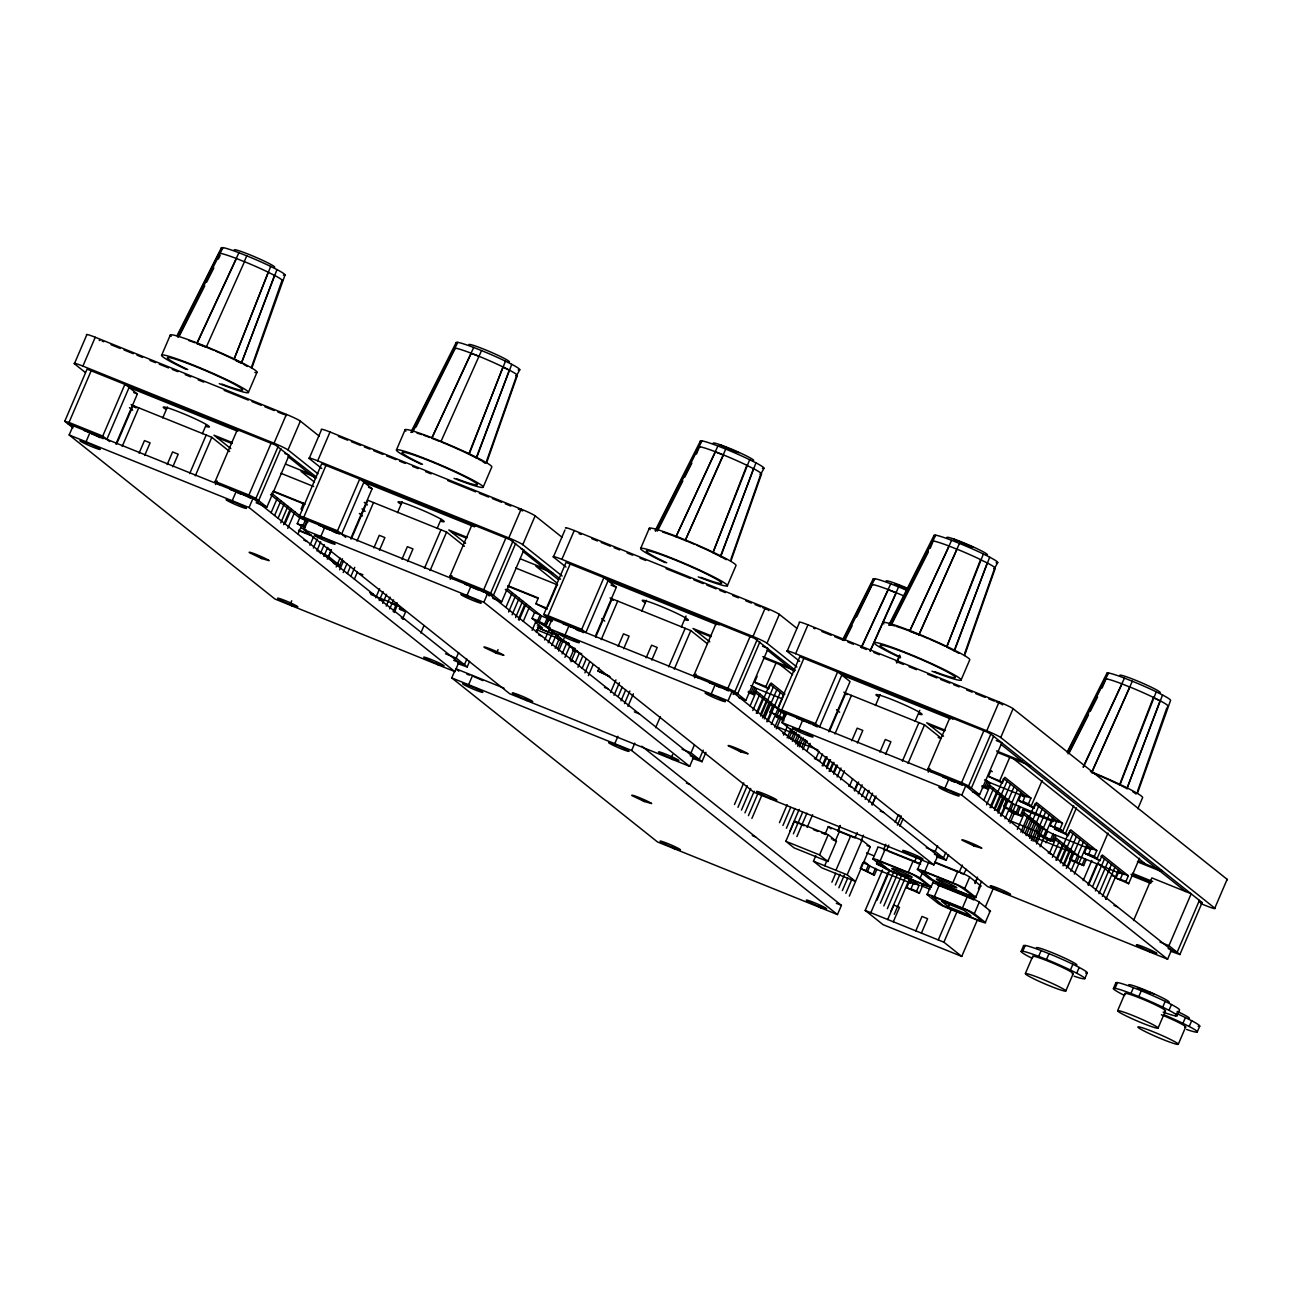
<?xml version="1.0" encoding="UTF-8"?>
<svg xmlns="http://www.w3.org/2000/svg" width="1292" height="1292" viewBox="0 0 1292 1292"><rect width="100%" height="100%" fill="white"/><g stroke="black" fill="none" stroke-linecap="round" stroke-linejoin="round"><path stroke-width="1.5" d="M251.294 367.736L281.931 280.639M251.875 367.945L284.983 275.099A34.609 2.649 23.2 0 0 276.973 269.592L270.69 266.427A34.609 2.649 23.2 0 0 246.756 255.832L238.907 252.731A34.609 2.649 23.2 0 0 222.983 247.628L221.433 247.709L177.02 335.694M486.745 460.566L516.703 375.374L519.755 369.819A34.609 2.649 23.2 0 0 511.761 364.328L505.463 361.162A34.609 2.649 23.2 0 0 481.545 350.568L473.696 347.467A34.609 2.649 23.2 0 0 457.772 342.364L456.221 342.445L411.809 430.43M486.664 462.681L517.284 375.584A34.609 2.649 23.2 0 0 509.29 370.093L502.992 366.928A34.609 2.649 23.2 0 0 479.074 356.334L471.225 353.233A34.609 2.649 23.2 0 0 455.301 348.129L453.75 348.21A34.609 2.649 23.2 0 0 454.348 349.211M730.949 559.113L760.907 473.906L763.96 468.35A34.609 2.649 23.2 0 0 755.965 462.859L749.667 459.694A34.609 2.649 23.2 0 0 725.749 449.099L717.9 445.998A34.609 2.649 23.2 0 0 701.976 440.895L700.425 440.976L655.092 530.754M730.868 561.212L761.489 474.116A34.609 2.649 23.2 0 0 753.494 468.625L746.808 465.378L712.909 552.782L720.742 556.61A40.908 3.133 23.2 0 1 726.249 559.694M964.672 653.413L994.646 568.205L997.699 562.65A34.609 2.649 23.2 0 0 989.688 557.159L983.406 553.993A34.609 2.649 23.2 0 0 959.471 543.399L951.623 540.298A34.609 2.649 23.2 0 0 935.715 535.195L934.148 535.276L888.831 625.053M964.591 655.512L995.228 568.415A34.609 2.649 23.2 0 0 987.217 562.924L980.531 559.678L946.648 647.082L954.465 650.91A40.908 3.133 23.2 0 1 958.809 653.3M1108.326 871.842L1109.65 868.046M1108.907 872.052L1110.232 868.256M1137.525 791.237L1166.821 707.935M1137.444 793.336L1170.552 700.474A34.609 2.649 23.2 0 0 1162.542 694.983L1156.259 691.818A34.609 2.649 23.2 0 0 1132.325 681.223L1124.476 678.122A34.609 2.649 23.2 0 0 1108.552 673.019L1107.002 673.1L1067.144 752.154M282.512 280.865A34.609 2.649 23.2 0 0 274.502 275.358L241.362 363.262L276.973 269.592M476.134 457.998L511.761 364.328M509.29 370.093L476.538 458.079L469.109 454.332A40.908 3.133 23.2 0 0 440.83 441.816L481.545 350.568M720.338 556.529L755.965 462.859M720.742 556.61L753.494 468.625M954.077 650.829L989.688 557.159M954.465 650.91L987.217 562.924M1167.5 706.03L1168.081 706.256A34.609 2.649 23.2 0 0 1160.071 700.748L1126.931 788.653L1162.542 694.983M246.756 255.832L244.285 261.598A34.609 2.649 23.2 0 1 268.219 272.192L233.933 359.515L270.69 266.427M468.705 454.251L505.463 361.162M469.109 454.332L502.992 366.928M896.583 662.715L899.474 655.27M896.971 662.796L899.862 655.351M1119.502 784.906L1153.385 697.502L1160.071 700.748M1156.259 691.818L1119.889 785.003A40.908 3.133 23.2 0 0 1091.611 772.471L1132.325 681.223M85.401 372.532L74.387 363.746L86.742 334.919A12.952 1.001 23.2 0 1 95.253 337.26L286.388 414.393A12.952 1.001 23.2 0 1 300.374 421.111L319.253 436.163M74.387 363.746A12.952 1.001 23.2 0 1 82.898 366.104L95.253 337.26M72.998 427.846L64.761 421.273L87.081 369.141L275.519 445.062L316.411 477.023M64.761 421.273L69.009 422.452L91.264 370.562M454.881 671.63L249.065 507.546L253.022 498.324L458.838 662.408L454.881 671.63L275.002 599.052L69.17 434.968L73.127 425.73M109.61 441.525L102.746 436.066L124.985 384.16L137.34 394.012L115.892 444.06M106.865 439.345L129.103 387.439L237.841 431.318M116.603 444.093L133.108 405.559L211.807 437.31L229.653 451.538M122.223 446.354L138.728 407.836M161.678 355.187L170.334 334.999M177.957 337.39L222.983 247.628M139.068 453.201L144.478 440.588L150.098 442.849L144.688 455.462M162.727 417.946L167.411 407.012M214.214 350.487A40.908 3.133 23.2 0 0 206.042 347.08L196.772 343.43L238.907 252.731M167.185 464.539L172.579 451.925L178.199 454.186L172.805 466.816M202.376 433.692L206.284 424.6M189.682 473.583L206.187 435.049M195.302 475.844L211.807 437.31M248.339 392.51L256.995 372.338M219.285 484.71L215.166 481.432L237.421 429.525M215.489 484.565L217.072 480.899M215.166 481.432L248.904 495.03L271.142 443.14M317.913 473.776L288.019 449.939A12.952 1.001 23.2 0 0 274.017 443.221L286.388 414.393M284.902 453.557L289.117 455.252L266.879 507.142L255.897 498.405L278.135 446.499M280.881 448.679L258.642 500.585L67.507 423.469M288.019 449.939L300.374 421.111M271.094 512.698L277.441 497.921M274.582 515.476L280.913 500.698M278.071 518.253L284.401 503.476M280.784 522.84L287.89 506.254M321.773 468.512L309.176 458.482L321.53 429.655A12.952 1.001 23.2 0 1 330.025 431.996L521.16 509.113A12.952 1.001 23.2 0 1 535.146 515.831L561.907 537.165M283.578 524.665L289.941 509.839M285.048 523.809L291.378 509.048M287.761 528.396L294.867 511.826M309.176 458.482A12.952 1.001 23.2 0 1 317.671 460.824L330.025 431.996M273.371 491.073L303.539 503.25L301.068 509.016L302.441 510.114M307.787 522.566L299.55 516.009L321.627 463.909L322.467 464.006L510.308 539.798L560.55 579.204M304.831 527.814L297.257 523.68L299.744 517.914L270.545 494.642M299.55 516.009L303.798 517.188L326.036 465.282M298.097 533.758L302.07 524.487M271.433 493.14L306.737 521.29L304.266 527.055L302.893 525.957L305.364 520.192L299.744 517.914M689.67 766.366L483.854 602.266L487.811 593.044L693.626 757.144L689.67 766.366L509.775 693.788L303.959 529.688L307.916 520.466M309.902 545.256L313.762 536.261M313.375 548.05L317.234 539.039M291.717 600.796L290.151 604.495L291.863 605.867M316.863 550.828L320.723 541.816M320.351 553.606L324.211 544.594M323.84 556.384L327.7 547.372M345.755 537.359L337.519 530.786L359.774 478.896L372.112 488.747L350.665 538.78M327.328 559.161L331.188 550.15M342.493 558.774L339.667 565.363L328.685 556.61L331.511 550.021M341.637 534.081L363.892 482.174L474.471 526.797M336.195 567.01L340.054 557.999M351.376 538.829L367.897 500.295L446.596 532.046L464.442 546.274M339.683 569.788L343.543 560.776M343.155 572.566L347.031 563.554M356.996 541.09L373.517 502.556M396.466 449.907L405.123 429.719M347.419 573.551L350.503 566.348M350.907 576.329L354.767 567.317M354.396 579.107L357.48 571.904M410.888 432.222L412.729 432.126L457.772 342.364M373.856 547.921L379.267 535.308L384.887 537.585L379.477 550.198M397.5 512.666L402.183 501.748M471.225 353.233L431.722 438.327L473.696 347.467M375.762 597.776L379.622 588.764M379.25 600.554L383.11 591.542M382.723 603.332L386.583 594.32M401.957 559.274L407.368 546.661L412.988 548.922L407.578 561.535M386.211 606.11L390.071 597.098M389.7 608.887L393.559 599.876M393.188 611.665L397.048 602.653M394.27 612.505L397.403 605.173L370.788 594.433M437.164 528.428L441.073 519.319M402.49 619.078L405.64 611.73L397.403 605.173M424.454 568.302L440.976 529.785M430.075 570.58L446.596 532.046M420.853 632.967L424.034 625.554M483.127 487.245L491.767 467.058A47.19 3.618 23.2 0 0 445.272 443.124A47.19 3.618 23.2 0 0 405.946 431.108M454.073 579.43L449.955 576.151L472.194 524.261L474.939 526.442M450.278 579.3L451.845 575.618M470.934 586.245L466.977 595.467L468.705 596.839A11.014 0.84 23.2 0 1 480.818 603.138A11.014 0.84 23.2 0 1 463.78 596.274A11.014 0.84 23.2 0 1 468.705 596.839M449.955 576.151L483.692 589.766L505.931 537.86M457.626 663.539L467.365 667.076L456.221 658.112L458.612 652.557M562.149 576.038L522.792 544.675A12.952 1.001 23.2 0 0 508.806 537.94L521.16 509.113M641.785 746.195L841.415 905.353L837.458 914.574L657.563 841.996L451.748 677.912L454.913 670.516M521.096 548.842L523.906 549.972L501.651 601.878L490.685 593.125L512.924 541.235M515.669 543.415L493.431 595.321L302.296 518.189M466.848 659.114L464.458 664.686L453.734 660.341M467.203 666.866L469.594 661.31M522.792 544.675L535.146 515.831M505.883 607.434L512.213 592.657M508.596 612.02L515.702 595.434M512.084 614.798L519.19 598.212M498.066 649.601L496.483 653.3L484.242 647.421A11.014 0.84 23.2 0 1 491.671 649.472A11.014 0.84 23.2 0 1 503.912 655.351L496.483 653.3L494.077 651.378M515.573 617.576L522.679 600.99M518.367 619.401L524.713 604.575M519.061 620.354L526.151 603.768M523.308 621.323L529.639 606.546M565.977 567.043L553.38 557.013L564.959 529.978M547.033 609.34L535.857 603.735L538.328 597.97L508.144 585.793M552.055 620.806L548.502 619.369L546.032 625.134L534.791 620.596L532.046 618.416L534.517 612.65L505.317 589.362M553.38 557.013A12.952 1.001 23.2 0 1 561.875 559.355L574.246 530.528L765.365 607.644A12.952 1.001 23.2 0 1 779.351 614.362L796.679 628.17M532.094 630.335L536.051 621.064M546.032 625.134L537.666 620.677L540.137 614.911L534.517 612.65M539.039 621.775L541.51 616.009L507.724 589.071M551.991 621.097L543.754 614.54L566.058 562.391L754.512 638.329L795.404 670.273M536.39 632.45L539.426 625.36M547.873 606.465L557.24 584.614M543.754 614.54L548.002 615.719L570.24 563.813M544.659 624.052L547.13 618.287M537.456 627.605L549.746 632.563A10.691 0.824 23.2 0 0 556.965 634.55L545.999 625.796L549.52 617.56M933.874 864.897L728.058 700.797L732.015 691.575L937.831 855.675L933.874 864.897L753.979 792.319L548.163 628.219L552.12 618.997M544.675 639.992L550.085 627.379M548.163 642.77L552.798 631.966M551.652 645.548L557.062 632.935M567.995 642.641L569.368 643.739L559.484 640.299L556.739 638.103L558.305 634.469M555.14 648.326L559.775 637.521M557.498 648.972L561.471 639.702L573.826 649.553L577.508 651.039M558.612 651.103L564.023 638.49M562.101 653.881L566.736 643.077M564.943 657.386L569.707 646.275L575.231 648.503M716.834 624.585L608.096 580.706L585.841 632.612L581.739 629.317L603.978 577.427L616.332 587.279L595.677 635.454M569.853 658.823L573.826 649.553M570.967 661.746L575.602 650.926M575.231 662.715L579.091 653.704M577.944 667.302L582.579 656.481M582.207 668.271L586.067 659.275M595.58 637.36L612.101 598.826L690.8 630.577L707.16 643.61M584.921 672.857L589.556 662.053M601.216 639.621L617.721 601.087M640.67 548.438L649.327 528.25M588.393 675.635L593.028 664.831M610.292 677.008L597.905 670.919L599.149 668.045M656.95 530.657L701.976 440.895M618.06 646.452L623.471 633.839L629.091 636.116L623.681 648.729M641.704 611.197L646.388 600.279M610.535 692.496L615.945 679.883M698.552 447.743A34.609 2.649 23.2 0 1 697.955 446.741L699.505 446.661A34.609 2.649 23.2 0 1 715.429 451.764L675.926 536.858L717.9 445.998M614.023 695.29L619.433 682.66M618.287 696.259L622.146 687.247M715.429 451.764L723.455 455.026L685.212 540.508L725.749 449.099M621 700.845L625.635 690.025M624.488 703.623L629.882 691.01M646.162 657.806L651.572 645.192L657.192 647.453L651.782 660.067M627.96 706.401L633.371 693.788M617.931 736.295L614.766 743.675L616.494 745.048A11.014 0.84 23.2 0 1 628.606 751.363A11.014 0.84 23.2 0 1 611.568 744.483A11.014 0.84 23.2 0 1 616.494 745.048M749.667 459.694L712.909 552.782M681.368 626.959L686.052 616.026M837.458 914.574L631.643 750.49L634.808 743.11M668.675 666.833L685.18 628.316M674.295 669.111L690.8 630.577M655.625 727.703L660.406 716.576M727.331 585.777L735.972 565.589A47.19 3.618 23.2 0 0 689.476 541.655A47.19 3.618 23.2 0 0 650.151 529.639M698.278 677.961L694.159 674.682L716.414 622.792L719.143 624.973M694.482 677.832L696.065 674.149M672.664 754.496L671.081 758.194L672.809 759.567M692.415 758.275L702.154 761.795L691.01 752.848L694.192 745.436M694.159 674.682L727.897 688.297L750.135 636.391M703.219 750.135L699.247 759.405L690.251 755.772M796.906 667.043L766.996 643.206A12.952 1.001 23.2 0 0 753.01 636.471L765.365 607.644M701.992 761.602L705.965 752.332M762.49 646.242L768.11 648.519L745.872 700.409L734.89 691.656L757.128 639.766M759.874 641.946L737.635 693.852L546.5 616.72M766.996 643.206L779.351 614.362M784.938 693.998L771.13 683L768.659 688.765L756.046 683.129L754.673 682.031L757.144 676.265M753.607 686.73L756.353 688.911L753.882 694.676L751.137 692.496L753.607 686.73L750.797 685.6M750.087 705.965L756.418 691.188L779.544 709.615L777.073 715.38L784.066 718.756L785.924 714.428M752.8 710.552L759.906 693.966M768.659 688.765L765.914 686.569L776.072 662.893M756.288 713.329L763.394 696.743M757.322 713.362L769.838 684.179L783.776 695.29L771.259 724.473M799.7 661.359L787.103 651.313L799.473 622.486A12.952 1.001 23.2 0 1 807.968 624.827L999.104 701.944A12.952 1.001 23.2 0 1 1013.089 708.678L1227.142 879.335L1214.787 908.163A12.952 1.001 23.2 0 1 1206.276 905.821L1200.72 903.576M760.552 714.298L766.883 699.521M760.81 716.139L773.327 686.956M762.571 717.932L768.934 703.106M764.024 717.076L770.371 702.299M764.299 718.917L776.815 689.734M784.066 718.756L770.08 712.021L772.551 706.256L754.14 691.591M787.103 651.313A12.952 1.001 23.2 0 1 795.614 653.671L807.968 624.827M766.737 721.663L773.843 705.077M767.787 721.695L780.287 692.512M734.47 804.545L743.74 782.92M785.714 715.413L777.477 708.84L799.796 656.707L986.862 731.983L990.851 734.066L1202.335 902.737L1199.331 901.913M737.958 807.322L747.228 785.697M777.477 708.84L781.725 710.019L803.979 658.112M774.748 727.251L781.708 711.036M741.447 810.1L750.717 788.475M776.298 728.866L780.271 719.596M782.694 717.658L785.165 711.892M1167.597 959.197L961.781 795.113L965.738 785.875L1171.553 949.975L1167.597 959.197L987.718 886.619L781.886 722.519L785.843 713.297M744.935 812.878L754.205 791.253M748.423 815.656L758.452 792.238M783.614 735.116L787.49 726.104M751.896 818.434L761.941 795.016M787.103 737.893L790.962 728.882M788.879 738.523L792.739 729.512M791.366 738.862L794.451 731.66M792.367 741.301L796.227 732.289M794.855 741.64L797.939 734.437M795.856 744.079L799.716 735.067M797.568 746.227L801.428 737.215M799.344 746.857L803.204 737.845M842.546 639.976L873.279 578.8L874.829 578.719A34.609 2.649 23.2 0 1 890.753 583.822L898.602 586.923A34.609 2.649 23.2 0 1 906.887 590.396M801.815 747.212L804.916 739.993M844.29 639.895L874.829 578.719M802.833 749.635L806.692 740.623M950.557 718.885L841.819 675.005L819.58 726.912L815.462 723.633L837.701 671.727L850.055 681.578L828.608 731.611M807.08 750.62L810.165 743.401M779.447 822.697L787.167 804.674M782.936 825.475L790.656 807.452M815.946 758.469L819.047 751.266M861.279 647.405L890.753 583.822M786.424 828.253L794.919 808.421M829.319 731.66L845.824 693.126L924.523 724.877L940.883 737.926M819.435 761.246L822.536 754.043M789.897 831.031L799.167 809.406M785.843 841.302L794.483 821.131L828.22 834.729L836.441 841.302L827.801 861.473L794.063 847.875L785.843 841.302L819.564 854.916L827.801 861.473M834.939 733.921L851.444 695.403M870.097 650.893L898.602 586.923M822.148 765.833L826.008 756.821M793.385 833.808L802.655 812.183M823.182 765.881L827.058 756.87M826.412 766.802L829.496 759.599M796.873 836.586L806.919 813.153M826.67 768.659L830.53 759.648M829.125 771.389L832.985 762.377M830.158 771.437L834.018 762.425M807.129 827.445L812.62 814.654M833.372 772.374L836.473 765.155M890.673 624.957L935.715 535.195M833.647 774.215L837.507 765.203M851.783 740.768L857.194 728.155L862.814 730.416L857.404 743.029M837.135 776.993L840.995 767.981M840.607 779.77L844.483 770.759M875.443 705.513L880.127 694.579M813.459 861.215L847.181 874.829L855.417 881.386L821.696 867.788L813.459 861.215L815.801 855.756M825.168 833.905L828.285 826.622L862.022 840.236L870.243 846.793L849.328 896.115M959.471 543.399L918.935 634.808L909.665 631.158L951.623 540.298M819.564 854.916L828.22 834.729M849.425 786.327L852.558 778.995M854.254 790.429L857.404 783.097M854.755 791.027L858.615 782.031M837.814 830.918L840.155 825.459M838.088 831.111L840.365 825.798M824.7 865.753L827.042 860.294M835.633 840.268L839.525 831.16M858.227 793.821L862.087 784.809M879.9 752.106L885.295 739.492L890.915 741.753L885.521 754.367M861.716 796.599L864.8 789.38M865.204 799.377L869.064 790.365M835.94 870.291L850.766 835.698M831.903 882.226L835.763 873.214M868.692 802.154L872.552 793.143M857.242 832.597L854.949 837.927L839.784 831.806M835.375 885.004L840.01 874.183M872.1 804.658L875.233 797.309M872.181 804.932L876.041 795.92M838.863 887.782L844.274 875.168M983.406 553.993L946.648 647.082M861.199 840.527L863.492 835.197M847.181 874.829L862.022 840.236M842.352 890.559L847.762 877.946M915.107 721.259L919.775 710.342M902.397 761.149L918.903 722.616M845.84 893.337L852.009 878.915M874.361 875.185L860.375 868.45L862.846 862.685L868.466 864.962L865.995 870.727L874.361 875.185L876.832 869.419L869.839 866.06L864.154 861.506M908.018 763.41L924.523 724.877M867.368 871.825L869.839 866.06M933.938 880.223L931.112 886.813A10.691 0.824 23.2 0 1 923.893 884.81L895.792 873.473A10.691 0.824 23.2 0 1 883.906 867.756L872.924 859.002L877.866 847.471A10.691 0.824 23.2 0 1 885.085 849.458L913.202 860.811A10.691 0.824 23.2 0 1 920.631 864.073M889.122 869.791L877.914 864.719L876.541 863.637L877.769 860.747M872.988 874.086L875.475 868.321M883.486 849.732L885.827 844.274M895.194 822.423L898.247 814.961L899.862 815.413M872.924 859.002A10.691 0.824 23.2 0 1 880.143 861.005L885.085 849.458M888.799 845.097L886.457 850.556L883.954 849.668M897.391 825.071L901.283 815.963M961.054 680.077L969.711 659.905A47.19 3.618 23.2 0 0 923.215 635.955A47.19 3.618 23.2 0 0 883.873 623.939M899.846 826.234L903.011 818.821M977.479 919.71L961.749 956.419L883.05 924.652L865.204 910.44L882.501 870.065M932 772.277L927.898 768.982L950.137 717.092L952.882 719.273M928.205 772.132L929.788 768.465M870.824 912.701L888.137 872.342M876.864 900.362L889.219 871.535M880.353 903.14L893.951 871.422M883.841 905.918L897.439 874.199M887.329 908.696L901.541 875.54M890.818 911.474L905.644 876.88L914.817 884.196M887.701 919.516L893.87 905.094L899.49 907.355L893.321 921.777M931.112 886.813L920.146 878.059A10.691 0.824 23.2 0 0 908.26 872.342L913.202 860.811M948.877 779.076L944.92 788.298L946.632 789.67A11.014 0.84 23.2 0 1 958.761 795.985A11.014 0.84 23.2 0 1 941.723 789.105A11.014 0.84 23.2 0 1 946.632 789.67M888.218 851.267L914.574 861.893L916.916 856.434M894.29 914.252L909.132 879.658M923.247 884.229L919.339 893.321L906.726 887.701L909.197 881.935L913.412 883.631M920.243 862.426L921.81 858.792M934.956 862.103L957.792 871.325A10.691 0.824 23.2 0 1 969.678 877.042L980.66 885.795L975.718 897.326A10.691 0.824 23.2 0 1 968.499 895.324L940.382 883.986A10.691 0.824 23.2 0 1 928.496 878.269L917.514 869.516L921.761 859.632M906.726 887.701L912.346 889.962L910.973 888.864L913.444 883.098L919.064 885.375L916.593 891.141L919.339 893.321M920.146 878.059L922.262 873.117M927.898 768.982L961.619 782.597L983.858 730.707M917.514 869.516A10.691 0.824 23.2 0 1 924.749 871.519L928.98 861.635M936.619 856.806L946.358 860.327L935.214 851.38L937.604 845.808M1214.787 908.163L1000.735 737.506A12.952 1.001 23.2 0 0 986.749 730.788L999.104 701.944M996.213 740.542L1001.833 742.819L979.594 794.709L968.612 785.956L990.851 734.066M993.596 736.246L971.358 788.152L780.223 711.036M933.212 882.921A10.691 0.824 23.2 0 1 939.284 885.101L967.385 896.438A10.691 0.824 23.2 0 1 979.271 902.155L990.253 910.908L985.312 922.44A10.691 0.824 23.2 0 1 978.092 920.453L949.975 909.1A10.691 0.824 23.2 0 1 938.089 903.383L927.107 894.629L930.644 886.393M945.841 852.381L943.451 857.936L934.455 854.303M915.802 930.854L921.987 916.432L927.608 918.709L921.422 933.115M946.196 860.133L948.57 854.561M1000.735 737.506L1013.089 708.678M927.107 894.629A10.691 0.824 23.2 0 1 934.342 896.632L939.284 885.101M937.604 885.198L940.657 886.199L942.239 882.484M1073.7 805.707L1062.767 831.192L1060.021 829.012L1062.492 823.246L1036.426 802.461L1033.955 808.227L1028.464 803.85L1030.935 798.085L1004.869 777.299L1002.398 783.065L988.412 776.347L990.883 770.565L992.256 771.663M987.33 781.03L990.076 783.21L987.605 788.992L984.859 786.796L987.33 781.03L984.52 779.9M983.826 800.265L990.157 785.488L1013.267 803.931L1053.997 820.888L1052.625 819.806L1050.154 825.572L1062.767 831.192M975.718 897.326L964.736 888.573A10.691 0.824 23.2 0 0 952.85 882.856L957.792 871.325M986.539 804.851L993.645 788.265M962.298 865.123L959.165 872.423L934.568 862.491M1002.398 783.065L999.653 780.869L1009.795 757.209M990.011 807.629L997.117 791.043M948.409 906.742L941.545 901.267L964.026 910.343L970.89 915.818L948.409 906.742L949.814 903.447M991.061 807.662L1003.561 778.478L1026.688 796.906M966.4 869.306L963.396 874.361M994.275 808.598L1000.606 793.821M938.283 939.93L951.655 908.728M994.533 810.439L1007.049 781.256M997.085 810.375L1002.657 797.406M997.763 811.376L1004.094 796.599M964.736 888.573L969.678 877.042M998.022 813.217L1010.538 784.034M961.749 956.419L943.903 942.191L957.275 911.005M1020.26 807.29L1017.789 813.056L1006.549 808.517L1003.803 806.321L1006.274 800.555L987.879 785.891M1000.476 815.963L1007.582 799.377M1001.51 815.995L1014.026 786.812M985.312 922.44L974.329 913.686A10.691 0.824 23.2 0 0 962.443 907.969L967.385 896.438M940.657 886.199L968.758 897.536L970.34 893.822M975.121 882.711L977.495 877.139M975.04 883.518L977.382 878.059M1004.998 818.789L1017.498 789.59M1017.789 813.056L1010.796 809.696L1013.267 803.931M975.25 896.18L973.651 899.894L968.758 897.536M978.415 888.767L981.597 881.354M1008.487 821.567L1020.987 792.367M1033.955 808.227L1018.597 800.41L1021.068 794.645L1025.283 796.34M1010.021 823.165L1013.994 813.895M1016.416 811.957L1018.887 806.192M974.329 913.686L979.271 902.155M1018.597 800.41L1024.217 802.671L1022.844 801.573L1025.315 795.807L1030.935 798.085M1023.006 809.47L1024.378 810.568L1021.907 816.334L1020.535 815.236L1023.006 809.47L1053.19 821.647M1017.353 829.416L1024.459 812.846L1047.57 831.273L1055.935 835.73L1053.464 841.496L1047.844 839.219M985.425 906.79L993.37 888.25M1042.127 780.546L1031.21 806.03L1019.969 801.492M1020.841 832.193L1027.947 815.623M1022.618 832.823L1035.118 803.64L1058.245 822.067M1025.089 833.178L1031.42 818.401M1026.09 835.601L1038.607 806.418M1028.577 835.956L1034.908 821.179M1029.579 838.379L1042.095 809.196M1031.291 840.527L1038.397 823.957M1033.067 841.157L1045.583 811.974M1049.217 840.317L1043.597 838.056L1038.106 833.679L1040.577 827.914L1022.182 813.233M1035.554 841.512L1041.885 826.735M1036.232 839.962L1039.398 832.533L1009.004 820.275M1068.048 753.85L1108.552 673.019M1036.555 843.951L1049.072 814.751M1053.464 841.496L1043.726 835.94L1046.197 830.175L1040.577 827.914M1040.044 846.728L1052.544 817.529M1045.099 837.038L1047.57 831.273M1046.052 842.804L1047.634 839.106L1050.38 841.286M1050.154 825.572L1055.774 827.833L1054.401 826.735L1056.872 820.969L1062.492 823.246M1050.719 839.299L1053.19 833.534M1049.685 852.785L1056.016 838.007L1079.127 856.434L1119.857 873.408L1118.484 872.31L1116.013 878.076L1128.627 883.712L1139.56 858.211M1083.181 767.012L1124.476 678.122M1052.399 857.355L1059.505 840.785M1128.627 883.712L1125.881 881.515L1128.352 875.75L1102.286 854.965L1099.815 860.73L1094.324 856.354L1096.795 850.588L1070.729 829.803L1068.258 835.569L1065.512 833.388L1076.43 807.888M1055.871 860.133L1062.977 843.563M1056.921 860.181L1068.807 832.419M1032.34 958.406L1029.191 956.807A34.609 2.649 23.2 0 1 1021.181 951.316L1023.652 945.55L1025.218 945.469A34.609 2.649 23.2 0 1 1041.142 950.573L1048.991 953.674A34.609 2.649 23.2 0 1 1072.909 964.268L1079.191 967.433A34.609 2.649 23.2 0 1 1087.202 972.941L1084.731 978.706L1083.181 978.771A34.609 2.649 23.2 0 1 1074.12 976.171M1060.134 861.118L1066.465 846.341M1021.181 951.316L1022.747 951.235L1025.218 945.469M1060.393 862.959L1072.909 833.76M1062.848 865.688L1069.954 849.119M1063.881 865.737L1076.398 836.538M1086.12 859.794L1083.649 865.559L1072.408 861.021L1069.663 858.841L1072.134 853.075L1053.739 838.395M1066.336 868.466L1073.442 851.896M1068.145 866.706L1079.886 839.316M1025.331 973.603L1032.744 956.29M1070.858 871.293L1083.374 842.093M1083.649 865.559L1076.656 862.2L1079.127 856.434M1022.747 951.235A34.609 2.649 23.2 0 1 1038.671 956.355L1041.142 950.573M1074.346 874.07L1086.847 844.871M1099.815 860.73L1084.456 852.914L1086.927 847.148L1091.142 848.844M1082.292 864.461L1084.763 858.696M1084.456 852.914L1090.077 855.191L1088.704 854.093L1091.175 848.327L1096.795 850.588M1038.671 956.355L1046.52 959.439L1048.991 953.674M1083.148 880.627L1091.805 860.456M1108.003 833.049L1097.069 858.55L1085.829 854.012M1087.977 884.745L1096.633 864.558M1088.478 885.343L1098.507 861.909M1092.725 886.312L1104.466 858.922M1095.438 890.899L1107.955 861.699M1098.927 893.676L1111.443 864.477M1137.832 808.727L1142.564 797.729A47.19 3.618 23.2 0 0 1090.432 771.453M1084.731 978.706A34.609 2.649 23.2 0 0 1076.721 973.199L1070.438 970.034L1072.909 964.268M1102.415 896.454L1114.931 867.255M1065.771 991.029A22.029 1.696 23.2 0 0 1036.442 976.8A22.029 1.696 23.2 0 0 1034.424 979.11A22.029 1.696 23.2 0 0 1065.771 991.029L1073.184 973.716M1105.904 899.232L1118.42 870.033M1076.721 973.199L1079.191 967.433M1116.013 878.076L1121.634 880.353L1120.261 879.254L1122.732 873.489L1128.352 875.75M1133.568 920.534L1151.834 877.898L1191.192 893.773L1168.937 945.679L1180.081 954.643L1170.342 951.106M1124.621 995.502L1121.472 993.903A34.609 2.649 23.2 0 1 1113.462 988.412L1115.933 982.647L1117.499 982.566A34.609 2.649 23.2 0 1 1133.423 987.669L1141.272 990.77A34.609 2.649 23.2 0 1 1165.19 1001.365L1171.473 1004.53A34.609 2.649 23.2 0 1 1179.483 1010.037L1177.012 1015.803L1175.462 1015.867A34.609 2.649 23.2 0 1 1163.123 1012.104M1113.462 988.412L1115.028 988.332L1117.499 982.566M1117.612 1010.699L1125.025 993.403M1115.028 988.332A34.609 2.649 23.2 0 1 1130.952 993.451L1133.423 987.669M1130.952 993.451L1138.801 996.536L1141.272 990.77M1199.428 900.346L1177.173 952.236L1168.178 948.619M1179.919 954.433L1202.158 902.527M1177.012 1015.803A34.609 2.649 23.2 0 0 1169.002 1010.296L1162.719 1007.13L1165.19 1001.365M1158.052 1028.125A22.029 1.696 23.2 0 0 1128.724 1013.897A22.029 1.696 23.2 0 0 1126.705 1016.206A22.029 1.696 23.2 0 0 1158.052 1028.125L1165.465 1010.812M1169.002 1010.296L1171.473 1004.53M1175.462 1015.867L1176.689 1012.993M1185.41 1017.563L1191.692 1020.728A34.609 2.649 23.2 0 1 1199.703 1026.236L1197.232 1032.001A34.609 2.649 23.2 0 0 1189.221 1026.494L1182.923 1023.329L1185.41 1017.563A34.609 2.649 23.2 0 0 1177.916 1014.058M1178.256 1044.324A22.029 1.696 23.2 0 0 1148.943 1030.095A22.029 1.696 23.2 0 0 1146.908 1032.405A22.029 1.696 23.2 0 0 1178.256 1044.324L1185.668 1027.011M1189.221 1026.494L1191.692 1020.728M236.436 258.513L196.949 343.591L206.219 347.257L244.463 261.759L236.436 258.513A34.609 2.649 23.2 0 0 220.512 253.394L218.962 253.474L177.569 335.985M870.259 651.055L896.309 592.85L888.282 589.588A34.609 2.649 23.2 0 0 872.358 584.485L870.808 584.565A34.609 2.649 23.2 0 0 871.406 585.567M1091.788 772.632L1129.854 686.989A34.609 2.649 23.2 0 1 1153.788 697.583M861.441 647.583L888.282 589.588M909.665 631.158L949.152 546.064A34.609 2.649 23.2 0 0 933.228 540.96L931.677 541.041A34.609 2.649 23.2 0 0 932.291 542.059M1083.358 767.173L1122.005 683.888A34.609 2.649 23.2 0 0 1106.081 678.784L1104.531 678.865A34.609 2.649 23.2 0 0 1105.128 679.883M179.41 335.904L204.766 285.855M206.575 282.286L213.826 267.993M218.348 259.046L220.157 255.477M416.008 427.054L455.301 348.129M657.499 530.947L682.854 480.899M684.663 477.329L691.914 463.037M696.436 454.106L699.505 446.661M844.839 640.17L852.074 625.877M856.612 616.946L872.358 584.485M891.222 625.247L928.35 551.975M930.159 548.406L933.228 540.96M1069.501 752.348L1088.526 714.815M1090.335 711.246L1097.586 696.953M1102.108 688.022L1106.081 678.784M411.437 432.497L454.3 348.501L455.85 348.42M655.658 531.028L698.504 447.032L700.054 446.951M843.095 640.267L871.357 584.856L872.908 584.775M889.381 625.344L932.226 541.332L933.793 541.251M1067.709 752.445L1105.08 679.156L1106.646 679.075M99.193 340.345L100.033 340.442M283.416 275.164L284.983 275.099M518.205 369.9L519.755 369.819M515.734 375.665L517.284 375.584M762.409 468.431L763.96 468.35M759.938 474.196L761.489 474.116M996.132 562.731L997.699 562.65M993.661 568.496L995.228 568.415M1085.651 973.005L1087.202 972.941M1198.136 1026.3L1199.703 1026.236M1197.232 1032.001L1195.665 1032.066A34.609 2.649 23.2 0 1 1186.621 1029.466M746.808 465.378L747.196 465.459A34.609 2.649 23.2 0 0 723.278 454.865M980.531 559.678L980.935 559.759A34.609 2.649 23.2 0 0 957.001 549.165L918.935 634.808M799.473 823.44L799.393 823.779M803.479 825.523L804.286 825.62L800.798 823.941M825.959 834.6C827.688 834.228 816.173 830.514 824.651 834.099M831.45 838.976L831.547 838.637M579.026 533.693L581.19 534.436M333.53 563.393L335.823 564.023L323.791 554.429M1141.272 989.882L1142.903 990.479M813.702 628.3L814.929 628.736M724.134 446.58L739.024 452.781M957.856 540.88L972.763 547.081M391.153 602.96L395.966 605.124L393.85 604.543M378.669 598.519L382.61 600.005M399.341 608.92L400.649 609.42M261.695 558.564L269.14 560.631A11.014 0.84 23.2 0 0 256.898 554.736A11.014 0.84 23.2 0 0 249.453 552.685L261.695 558.564L259.288 556.658M740.687 751.831L748.116 753.882A11.014 0.84 23.2 0 0 735.891 748.003A11.014 0.84 23.2 0 0 728.446 745.952L740.687 751.831L738.281 749.909M974.41 846.131L981.855 848.182A11.014 0.84 23.2 0 0 969.614 842.303A11.014 0.84 23.2 0 0 962.169 840.252L974.41 846.131L972.02 844.225M644.272 801.508L651.701 803.559A11.014 0.84 23.2 0 0 639.459 797.681A11.014 0.84 23.2 0 0 632.03 795.63L644.272 801.508L641.866 799.603M971.762 547.356L969.484 546.468M102.213 341.169L103.618 341.718M471.402 353.41L479.074 356.334M715.606 451.942L723.455 455.026M949.152 546.064L957.178 549.326M888.46 589.766L896.309 592.85M1122.005 683.888L1130.032 687.15M431.544 438.149L439.151 441.25M685.212 540.508L675.764 536.681A40.908 3.133 23.2 0 0 662.635 532.094M726.459 447.823L735.972 451.651M969.339 546.597L970.777 547.178M960.973 542.43L971.116 546.71L960.763 542.575M735.746 451.796L727.041 448.276M111.031 344.722L120.301 348.452M124.016 349.954L133.286 353.701M137 355.187L142.556 357.432M149.985 360.436L155.541 362.681M159.255 364.166L168.525 367.913M172.24 369.415L177.795 371.66M185.208 374.648L190.78 376.893M198.193 379.88L203.765 382.125M224.162 390.362L248.274 400.084M251.972 401.586L261.242 405.333M264.957 406.819L274.227 410.565M277.941 412.067L283.497 414.312M338.391 436.454L347.677 440.201M351.376 441.686L360.646 445.433M364.36 446.935L369.932 449.18M373.63 450.666L382.9 454.413M386.615 455.915L395.885 459.645M399.599 461.147L405.155 463.392M412.584 466.38L418.14 468.625M425.553 471.628L431.124 473.873M447.807 480.608L475.634 491.832M479.348 493.318L488.618 497.065M492.317 498.55L501.603 502.297M505.301 503.799L510.873 506.044M591.881 538.732L597.437 540.977M601.151 542.462L610.422 546.209M614.136 547.711L619.692 549.956M627.105 552.944L632.676 555.189M640.089 558.176L645.661 560.421M666.058 568.658L690.17 578.38M693.869 579.882L703.155 583.629M706.853 585.115L716.123 588.861M719.838 590.363L725.41 592.608M732.822 595.596L738.378 597.841M745.807 600.828L751.363 603.073M755.077 604.575L760.633 606.82M821.89 631.53L831.16 635.276M834.874 636.762L844.144 640.509M847.859 642.011L853.414 644.256M860.843 647.244L866.399 649.488M873.828 652.476L879.384 654.721M896.083 661.456L903.496 664.459M909.051 666.704L916.48 669.692M927.608 674.182L936.878 677.929M940.592 679.414L949.862 683.161M953.561 684.663L959.132 686.908M966.545 689.896L972.117 692.141M975.815 693.643L985.102 697.373M988.8 698.875L994.372 701.12M82.898 366.104L274.017 443.221M317.671 460.824L508.806 537.94M561.875 559.355L753.01 636.471M795.614 653.671L986.749 730.788M133.754 392.574L137.34 394.012M368.543 487.294L372.112 488.747M610.955 585.098L616.332 587.279M232.382 442.623L214.004 435.21L230.816 448.615M285.677 464.135L309.563 473.76M467.155 537.359L448.776 529.946L465.588 543.334M520.45 558.855L544.352 568.496M711.375 635.89L692.997 628.477L709.793 641.866M762.829 656.643L788.556 667.027M945.098 730.19L926.719 722.777L943.531 736.182M996.552 750.943L1022.279 761.327M216.749 437.39L231.93 443.527M316.524 477.652L301.068 471.418L314.505 482.126M451.522 532.126L466.703 538.247M552.718 572.954L535.857 566.154L556.755 582.821M695.726 630.658L710.907 636.778M763.653 658.064L794.112 670.354M929.465 724.957L944.646 731.078M997.376 752.364L1030.645 765.785M938.154 737.409L940.964 738.539M280.865 473.26L313.681 486.503M515.653 567.995L557.595 584.921M754.673 682.031L765.914 686.569M988.412 776.347L999.653 780.869M272.967 491.445L304.912 504.348L303.539 503.25M507.74 586.18L537.924 598.357M781.612 698.568L754.98 687.828L752.509 693.594L749.295 692.286M1022.44 795.727L988.703 782.128L986.232 787.894L983.018 786.602M987.266 782.08L990.076 783.21M535.857 603.735L547.097 608.274M1022.844 801.573L1028.464 803.85M748.326 691.365L751.137 692.496M982.049 785.665L984.859 786.796M753.882 694.676L748.262 692.415L749.635 693.513M987.605 788.992L981.985 786.715L983.357 787.813M69.009 422.452L102.746 436.066M303.798 517.188L337.519 530.786M548.002 615.719L581.739 629.317M772.551 706.256L778.172 708.533M781.725 710.019L815.462 723.633M1006.274 800.555L1011.894 802.833M1052.625 819.806L1056.84 821.502M541.51 616.009L552.459 620.435M256.139 502.814L266.879 507.142M492.72 598.277L501.651 601.878M738.701 697.518L745.872 700.409M972.44 791.818L979.594 794.709M770.08 712.021L777.073 715.38M1003.803 806.321L1010.796 809.696M1054.401 826.735L1060.021 829.012M1138.22 861.053L1162.38 870.808M1137.444 861.829L1159.489 870.727M783.598 719.644L775.571 716.398L783.937 720.855L782.564 719.757M1020.535 815.236L1009.294 810.698L1012.04 812.894L1021.907 816.334M1065.512 833.388L1054.272 828.85L1068.258 835.569M297.257 523.68L302.893 525.957M532.046 618.416L537.666 620.677M301.101 528.024L306.365 530.156M69.17 434.968L249.065 507.546M303.959 529.688L483.854 602.266M548.163 628.219L728.058 700.797M781.886 722.519L961.781 795.113M537.359 625.829L542.543 627.928L535.679 622.453M1088.3 848.246L1054.563 834.632L1052.092 840.398L1040.851 835.859M298.904 530.156L311.194 535.114M298.517 530.528L310.807 535.502M538.247 627.541C567.172 641.543 546.145 625.425 535.066 620.854M536.422 629.608L559.678 638.991M777.057 726.685L798.521 735.358M556.739 638.103L566.38 641.995M1038.106 833.679L1043.726 835.94M1088.704 854.093L1094.324 856.354M1132.422 873.311L1152.69 881.499M303.846 540.169L307.221 541.526M538.635 634.889L541.994 636.262M782.839 733.436L786.214 734.793M1131.017 874.361L1151.285 882.549M572.469 650.086L581.755 653.833M1132.05 875.863L1150.607 883.357M790.607 738.927L817.965 749.958M1024.33 833.227L1073.571 853.091M1072.134 853.075L1077.754 855.336M1118.484 872.31L1122.7 874.006M1112.444 875.814L1115.254 876.945L1098.911 863.912M1069.663 858.841L1076.656 862.2M1120.261 879.254L1125.881 881.515M359.693 573.454L362.907 574.762M597.905 670.919L609.113 675.991M570.192 660.05L573.567 661.423M814.396 758.582L817.771 759.954M1048.119 852.898L1051.494 854.254M369.706 592.673L373.081 594.045M604.495 687.409L607.87 688.765M848.699 785.94L852.074 787.296M400.375 609.614L405.64 611.73M401.263 617.834L404.638 619.207M634.356 711.892L639.427 713.927M880.256 811.101L883.631 812.458M1113.979 905.401L1117.354 906.758M445.498 653.784L456.221 658.112M682.063 749.231L691.01 752.848M926.267 847.762L935.214 851.38M1160.006 942.078L1168.937 945.679M504.025 688.168L455.705 668.675L458.838 671.178M451.748 677.912L631.643 750.49M867.029 845.501L870.243 846.793M924.749 871.519L952.85 882.856M866.577 852.849L873.683 855.708M832.936 839.881L836.441 841.302M880.143 861.005L908.26 872.342M686.423 783.113L689.799 784.47M876.541 863.637L884.568 866.867M920.954 885.585L930.062 889.267M876.832 869.419L910.569 883.017L909.197 881.935M934.342 896.632L962.443 907.969M860.375 868.45L865.995 870.727M910.973 888.864L916.593 891.141M752.283 835.617L755.659 836.974M865.204 910.44L943.903 942.191M836.344 903.318L841.415 905.353M1143.549 990.286L1141.207 989.301M1150.219 992.741L1148.717 991.836L1150.574 992.611M1141.256 989.123L1143.84 990.27M907.921 588.748L906.435 588.425M996.229 701.863L997.731 702.493M762.49 607.563L763.992 608.193M518.286 509.032L519.788 509.662M961.619 782.597L968.612 785.956M727.897 688.297L734.89 691.656M483.692 589.766L490.685 593.125M248.904 495.03L255.897 498.405M960.973 542.995L962.12 543.48M727.251 448.695L728.397 449.18M914.574 861.893L918.79 863.831M1141.401 989.672L1142.548 990.157M813.411 829.577L817.901 831.499M800.669 824.393L802.17 825.039M899.507 585.857L897.585 584.921L900.33 586.019M1149.848 993.112L1147.571 992.078M898.731 585.825L896.906 585.001M284.999 414.926L286.501 415.588M1149.896 992.789L1144.809 990.738M903.576 588.312L904.448 588.7M960.747 873.085L962.233 873.763M906.015 588.748L903.722 587.65M957.534 540.783L953.448 539.152L956.564 540.654M723.811 446.467L719.709 444.852L722.842 446.354M999.217 703.155L1000.606 703.801M765.494 608.839L766.867 609.485M521.29 510.308L522.662 510.954M1152.238 993.338L1154.014 994.259M906.516 588.619L894.662 583.645L896.212 584.662M1146.101 990.98L1137.477 987.669M391.072 603.283L392.348 603.897M399.454 608.467L400.746 609.081M901.186 586.423L902.139 586.891M725.345 447.84L723.956 447.145M502.604 366.847L508.887 370.013M1153.385 697.502L1159.683 700.668M267.815 272.111L274.502 275.358M1121.375 785.746L1127.318 788.734M235.806 360.355L241.749 363.359M235.419 360.274L239.876 362.519M1001.768 704.382L1002.673 704.867M768.046 610.082L768.934 610.567M1000.816 744.208L1185.572 891.512M1013.784 758.985L1145.503 864.009M1069.421 830.982L1092.547 849.425M1100.994 856.144L1124.105 874.571M1021.068 794.645L1023.813 796.825M1086.927 847.148L1089.673 849.345M843.837 692.108L846.987 694.628M1149.024 951.025L1150.736 952.398M767.093 649.908L794.435 671.711M780.061 664.686L792.61 674.682M836.505 709.696L839.655 712.183M804.432 721.469L802.703 720.096L798.763 729.334L800.475 730.691A11.014 0.84 23.2 0 1 812.587 737.005A11.014 0.84 23.2 0 1 795.549 730.125A11.014 0.84 23.2 0 1 800.475 730.691M1002.867 892.061L1004.578 893.418M804.383 739.379L807.129 741.56M610.115 597.808L613.264 600.328M712.909 695.371A11.014 0.84 23.2 0 0 707.984 694.805A11.014 0.84 23.2 0 0 725.022 701.669A11.014 0.84 23.2 0 0 712.909 695.371L711.198 693.998L715.138 684.776L716.866 686.133A11.014 0.84 23.2 0 1 720.387 687.619M915.301 856.725L917.013 858.098M522.872 551.377L558.063 579.43M601.668 618.626L604.785 621.097M911.393 879.254L919.064 885.375M828.285 826.622L831.031 828.818M570.693 627.169L568.981 625.796L565.024 635.034L566.752 636.391A11.014 0.84 23.2 0 1 578.864 642.705A11.014 0.84 23.2 0 1 561.826 635.826A11.014 0.84 23.2 0 1 566.752 636.391M546.516 617.818L551.248 621.581M769.128 797.745L770.856 799.118M794.483 821.131L797.229 823.311M364.263 502.394L367.413 504.914M361.986 508.919L365.135 511.422M288.1 456.657L315.442 478.46M359.354 513.457L362.487 515.96M818.87 906.403L820.598 907.775M326.488 528.638L324.776 527.265L320.82 536.503L322.532 537.86A11.014 0.84 23.2 0 1 334.66 544.174A11.014 0.84 23.2 0 1 317.622 537.294A11.014 0.84 23.2 0 1 322.532 537.86M524.923 699.214L526.635 700.587M328.136 548.293L330.881 550.489M133.108 405.559L136.08 407.933M131.122 404.558L134.271 407.061M129.475 407.674L132.624 410.178M470.32 686.084A11.014 0.84 23.2 0 0 465.411 685.503A11.014 0.84 23.2 0 0 482.449 692.383A11.014 0.84 23.2 0 0 470.32 686.084L468.608 684.712L472.565 675.49L474.277 676.846A11.014 0.84 23.2 0 1 482.691 680.577M672.712 847.439L674.424 848.796M233.917 502.103A11.014 0.84 23.2 0 0 228.991 501.538A11.014 0.84 23.2 0 0 246.045 508.418A11.014 0.84 23.2 0 0 233.917 502.103L232.205 500.731L236.161 491.509L237.873 492.882A11.014 0.84 23.2 0 1 241.394 494.368M436.308 663.458L438.02 664.831M87.759 443.14A11.014 0.84 23.2 0 0 82.833 442.575A11.014 0.84 23.2 0 0 99.872 449.438A11.014 0.84 23.2 0 0 87.759 443.14L86.047 441.767L89.988 432.545L91.716 433.902A11.014 0.84 23.2 0 1 100.114 437.633M472.646 587.602A11.014 0.84 23.2 0 1 477.895 589.846M323.258 527.394A11.014 0.84 23.2 0 1 330.025 530.124M331.737 530.883A11.014 0.84 23.2 0 1 336.211 533.031M318.898 525.343A15.73 1.211 23.2 0 1 339.344 534.097M465.055 584.323A15.73 1.211 23.2 0 1 484.145 592.366M485.517 593.06A15.73 1.211 23.2 0 1 488.941 595.806M400.811 504.122A25.162 1.938 23.2 0 1 421.628 509.872A25.162 1.938 23.2 0 1 440.895 521.257M535.356 620.596A10.691 0.824 23.2 0 1 545.999 625.796M417.009 433.143A40.908 3.133 23.2 0 1 421.66 434.597M423.437 435.194A40.908 3.133 23.2 0 1 429.832 437.503M478.105 458.918A40.908 3.133 23.2 0 1 480.882 460.469M482.045 461.163A40.908 3.133 23.2 0 1 485.275 463.376M420.901 464.07A47.19 3.618 23.2 0 1 406.948 452.022A47.19 3.618 23.2 0 1 475.698 481.641A47.19 3.618 23.2 0 1 454.057 478.363M422.532 464.264A40.908 3.133 23.2 0 1 410.695 454.025A40.908 3.133 23.2 0 1 469.157 478.944A40.908 3.133 23.2 0 1 456.69 478.815M84.109 430.624A15.73 1.211 23.2 0 1 103.198 438.666M230.267 489.587A15.73 1.211 23.2 0 1 250.729 498.341M166.022 409.386A25.162 1.938 23.2 0 1 186.839 415.136A25.162 1.938 23.2 0 1 206.106 426.522M339.667 565.363A10.691 0.824 23.2 0 1 335.92 564.701M318.058 551.409A10.691 0.824 23.2 0 1 328.685 556.61M171.158 336.372A47.19 3.618 23.2 0 1 216.168 350.81A47.19 3.618 23.2 0 1 254.863 372.435M188.648 340.474A40.908 3.133 23.2 0 1 195.044 342.784M215.829 351.182A40.908 3.133 23.2 0 1 234.32 359.612M243.316 364.183A40.908 3.133 23.2 0 1 247.273 366.444M186.113 369.35A47.19 3.618 23.2 0 1 172.159 357.286A47.19 3.618 23.2 0 1 240.91 386.922A47.19 3.618 23.2 0 1 219.269 383.643M187.744 369.528A40.908 3.133 23.2 0 1 175.906 359.305A40.908 3.133 23.2 0 1 234.369 384.209A40.908 3.133 23.2 0 1 221.901 384.079M565.735 528.186A12.952 1.001 23.2 0 1 574.246 530.528M563.102 623.875A15.73 1.211 23.2 0 1 567.899 625.635M569.675 626.345A15.73 1.211 23.2 0 1 577.153 629.543M578.897 630.351A15.73 1.211 23.2 0 1 583.548 632.628M709.26 682.854A15.73 1.211 23.2 0 1 721.873 687.877M723.31 688.523A15.73 1.211 23.2 0 1 728.349 690.897M733.307 693.723A15.73 1.211 23.2 0 1 733.145 694.337M645.015 602.653A25.162 1.938 23.2 0 1 665.832 608.403A25.162 1.938 23.2 0 1 685.099 619.789M575.941 629.414A11.014 0.84 23.2 0 1 579.107 630.9M685.035 540.347A40.908 3.133 23.2 0 1 694.821 544.449M696.453 545.143A40.908 3.133 23.2 0 1 711.65 552.072M665.105 562.601A47.19 3.618 23.2 0 1 651.152 550.553A47.19 3.618 23.2 0 1 719.902 580.173A47.19 3.618 23.2 0 1 698.261 576.894M666.737 562.795A40.908 3.133 23.2 0 1 654.899 552.556A40.908 3.133 23.2 0 1 713.362 577.476A40.908 3.133 23.2 0 1 700.894 577.346M896.131 592.689A34.609 2.649 23.2 0 1 904.416 596.161M1227.142 879.335A12.952 1.001 23.2 0 1 1226.657 879.723M796.825 718.174A15.73 1.211 23.2 0 1 801.621 719.951M803.398 720.645A15.73 1.211 23.2 0 1 810.892 723.859M812.636 724.65A15.73 1.211 23.2 0 1 817.287 726.928M942.998 777.154A15.73 1.211 23.2 0 1 955.612 782.177M957.049 782.823A15.73 1.211 23.2 0 1 962.072 785.197M878.738 696.953A25.162 1.938 23.2 0 1 899.555 702.703A25.162 1.938 23.2 0 1 918.822 714.088M950.589 780.449A11.014 0.84 23.2 0 1 954.11 781.918M891.835 625.183A40.908 3.133 23.2 0 1 894.952 625.974M896.357 626.394A40.908 3.133 23.2 0 1 909.487 630.997L918.757 634.647A40.908 3.133 23.2 0 1 928.544 638.749M930.175 639.459A40.908 3.133 23.2 0 1 945.373 646.371M900.556 657.725A47.19 3.618 23.2 0 1 884.067 644.595A47.19 3.618 23.2 0 1 953.27 674.279A47.19 3.618 23.2 0 1 931.984 671.194M900.459 657.095A40.908 3.133 23.2 0 1 888.621 646.872A40.908 3.133 23.2 0 1 947.084 671.775A40.908 3.133 23.2 0 1 934.617 671.646M1132.842 791.818A40.908 3.133 23.2 0 1 1136.072 794.047M934.762 536.293A34.609 2.649 23.2 0 1 934.148 535.276M947.327 538.021A22.029 1.696 23.2 0 1 968.322 544.74A22.029 1.696 23.2 0 1 986.377 554.849M701.023 441.977A34.609 2.649 23.2 0 1 700.425 440.976M713.604 443.705A22.029 1.696 23.2 0 1 734.599 450.44A22.029 1.696 23.2 0 1 752.655 460.533M1161.347 1014.753A22.029 1.696 23.2 0 1 1184.683 1027.059M1163.963 1014.785A34.609 2.649 23.2 0 1 1182.923 1023.329M1177.173 1011.378A22.029 1.696 23.2 0 1 1188.382 1018.419M980.66 885.795A10.691 0.824 23.2 0 1 979.514 885.973M456.819 343.446A34.609 2.649 23.2 0 1 456.221 342.445M469.384 345.174A22.029 1.696 23.2 0 1 490.395 351.909A22.029 1.696 23.2 0 1 508.45 362.002M222.03 248.726A34.609 2.649 23.2 0 1 221.433 247.709M234.223 249.808A22.029 1.696 23.2 0 1 255.606 257.189A22.029 1.696 23.2 0 1 274.663 267.234M1107.615 674.117A34.609 2.649 23.2 0 1 1107.002 673.1M1120.18 675.845A22.029 1.696 23.2 0 1 1141.175 682.58A22.029 1.696 23.2 0 1 1159.231 692.673M873.877 579.801A34.609 2.649 23.2 0 1 873.279 578.8M886.457 581.529A22.029 1.696 23.2 0 1 907.452 588.264M1033.132 956.936A22.029 1.696 23.2 0 1 1054.127 963.671A22.029 1.696 23.2 0 1 1072.182 973.764M1046.52 959.439A34.609 2.649 23.2 0 1 1070.438 970.034M1024.265 946.568A34.609 2.649 23.2 0 1 1023.652 945.55M1036.442 947.65A22.029 1.696 23.2 0 1 1060.474 956.177A22.029 1.696 23.2 0 1 1075.897 965.124M1125.413 994.033A22.029 1.696 23.2 0 1 1146.408 1000.767A22.029 1.696 23.2 0 1 1164.463 1010.861M1138.801 996.536A34.609 2.649 23.2 0 1 1162.719 1007.13M1116.546 983.664A34.609 2.649 23.2 0 1 1115.933 982.647M1129.111 985.392A22.029 1.696 23.2 0 1 1150.122 992.127A22.029 1.696 23.2 0 1 1168.178 1002.221M990.253 910.908A10.691 0.824 23.2 0 1 989.107 911.102M1105.193 897.779A47.19 3.618 23.2 0 1 1106.033 899.151M466.961 674.376A11.014 0.84 23.2 0 1 469.69 675.118M877.526 860.472L888.783 869.936L922.94 884.051C936.07 890.559 913.832 873.667 909.213 873.101L877.526 860.472M922.133 871.002L933.389 880.45L967.53 894.565C980.66 901.073 958.438 884.196 953.819 883.615L922.133 871.002M931.726 896.115L942.982 905.563L977.123 919.678C990.253 926.186 968.031 909.31 963.396 908.744L931.726 896.115M661.375 753.801A11.014 0.84 23.2 0 0 678.413 760.681A11.014 0.84 23.2 0 0 666.284 754.367A11.014 0.84 23.2 0 0 661.375 753.801M515.201 694.821A11.014 0.84 23.2 0 0 532.239 701.701A11.014 0.84 23.2 0 0 520.127 695.387A11.014 0.84 23.2 0 0 515.201 694.821M426.586 659.065A11.014 0.84 23.2 0 0 443.624 665.945A11.014 0.84 23.2 0 0 431.496 659.631A11.014 0.84 23.2 0 0 426.586 659.065M280.429 600.102A11.014 0.84 23.2 0 0 297.467 606.965A11.014 0.84 23.2 0 0 285.338 600.667A11.014 0.84 23.2 0 0 280.429 600.102M905.579 852.332A11.014 0.84 23.2 0 0 922.617 859.212A11.014 0.84 23.2 0 0 910.489 852.898A11.014 0.84 23.2 0 0 905.579 852.332M759.405 793.353A11.014 0.84 23.2 0 0 776.46 800.232A11.014 0.84 23.2 0 0 764.331 793.918A11.014 0.84 23.2 0 0 759.405 793.353M1139.302 946.632A11.014 0.84 23.2 0 0 1156.34 953.512A11.014 0.84 23.2 0 0 1144.211 947.197A11.014 0.84 23.2 0 0 1139.302 946.632M993.144 887.669A11.014 0.84 23.2 0 0 1010.183 894.532A11.014 0.84 23.2 0 0 998.054 888.234A11.014 0.84 23.2 0 0 993.144 887.669M939.3 880.934A11.014 0.84 23.2 0 0 956.338 887.814A11.014 0.84 23.2 0 0 944.226 881.499A11.014 0.84 23.2 0 0 939.3 880.934M894.694 870.42A11.014 0.84 23.2 0 0 911.748 877.3A11.014 0.84 23.2 0 0 899.62 870.986A11.014 0.84 23.2 0 0 894.694 870.42M809.163 902.01A11.014 0.84 23.2 0 0 826.202 908.89A11.014 0.84 23.2 0 0 814.073 902.575A11.014 0.84 23.2 0 0 809.163 902.01M662.99 843.046A11.014 0.84 23.2 0 0 680.028 849.91A11.014 0.84 23.2 0 0 667.916 843.611A11.014 0.84 23.2 0 0 662.99 843.046"/></g></svg>
